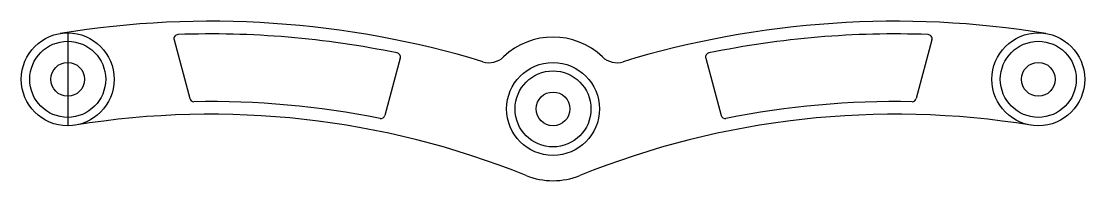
# Model space of a CAD drawing. Header units: inches. Extents: x 0 to 252, y -14 to 24.
import ezdxf

# ---------------------------------------------------------------- set-up
doc = ezdxf.new("R2010")
doc.units = ezdxf.units.IN
doc.header["$MEASUREMENT"] = 0

msp = doc.modelspace()

# ---------------------------------------------------------------- linework, layer by layer
for p, q in [((10.78, 20.93), (10.78, -1.21)), ((35.98, 19.13), (39.7, 5.23)), ((215.58, 19.13), (211.85, 5.23)), ((89.58, 14.79), (85.95, 1.24)), ((161.98, 14.79), (165.61, 1.24))]:
    msp.add_line(p, q)
for centre, radius in [((10.78, 9.79), 11), ((240.78, 9.79), 11), ((10.78, 9.79), 9), ((240.78, 9.79), 9), ((10.78, 9.79), 4), ((125.78, 2.79), 11), ((240.78, 9.79), 4), ((125.78, 2.79), 9), ((125.78, 2.79), 4)]:
    msp.add_circle(centre, radius)
for centre, radius, start, end in [((44.65, -198.47), 222, 73.1061, 99.2374), ((206.91, -198.47), 222, 80.7626, 106.8939), ((36.95, 19.39), 1, 92.0254, 195), ((44.65, -198.47), 219, 78.3648, 92.0254), ((206.91, -198.47), 219, 87.9746, 101.6352), ((214.61, 19.39), 1, 345, 87.9746), ((125.78, 2.79), 17, 46.4313, 133.5687), ((88.62, 15.05), 1, 345, 78.3648), ((162.94, 15.05), 1, 101.6352, 195), ((110.62, 18.73), 5, 253.1061, 313.5687), ((140.94, 18.73), 5, 226.4313, 286.8939), ((40.67, 5.49), 1, 195, 271.1178), ((210.89, 5.49), 1, 268.8822, 345), ((44.65, -198.47), 203, 78.596, 91.1178), ((206.91, -198.47), 203, 88.8822, 101.404), ((44.65, -198.47), 200, 68.0457, 99.2374), ((84.99, 1.5), 1, 258.596, 345), ((206.91, -198.47), 200, 80.7626, 111.9543), ((166.57, 1.5), 1, 195, 281.404), ((125.78, 2.79), 17, 248.0457, 291.9543)]:
    msp.add_arc(centre, radius, start, end)

doc.saveas('drawing.dxf')
